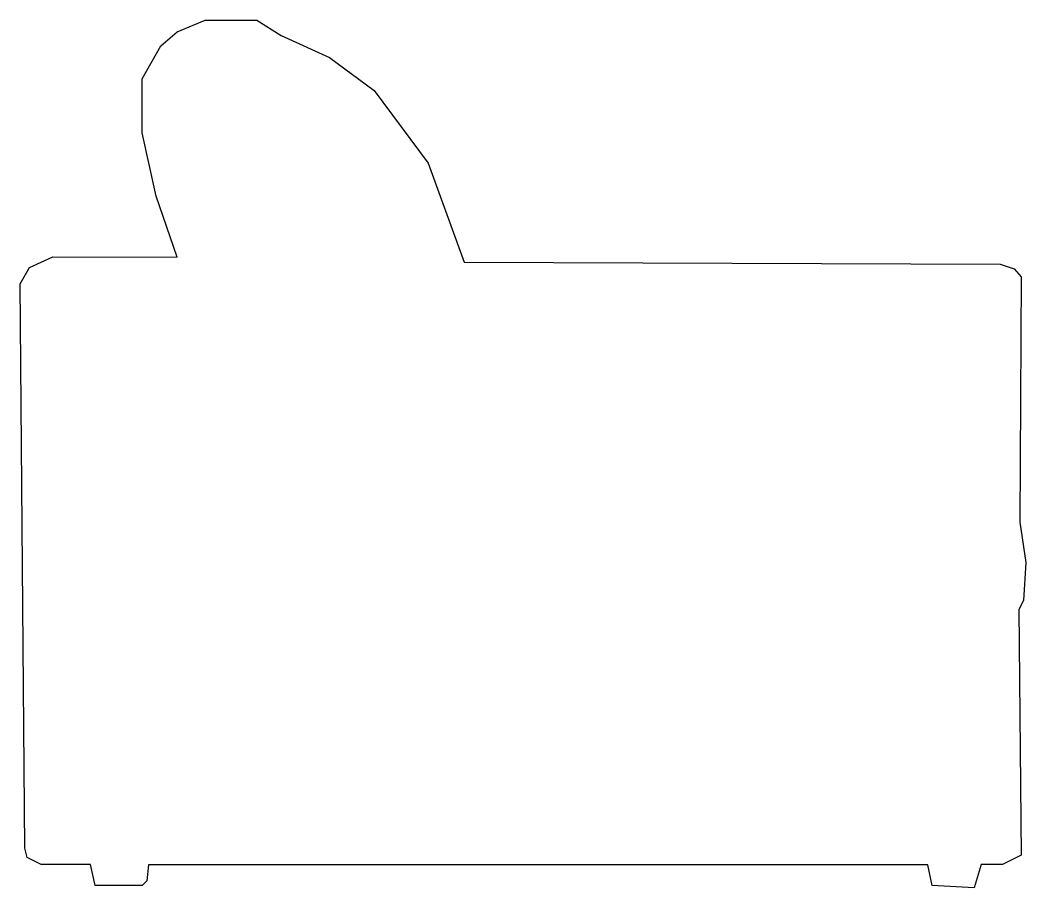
# Model space of a CAD drawing. Header units: millimetres. Extents: x -491 to 491, y 0 to 848.
import ezdxf

# ---------------------------------------------------------------- set-up
doc = ezdxf.new("R2010")
doc.units = ezdxf.units.MM
doc.layers.add('ALMOND-DRAW-PROFILE', color=7, linetype='Continuous', lineweight=25)

msp = doc.modelspace()

# ---------------------------------------------------------------- linework, layer by layer
at = {"layer": 'ALMOND-DRAW-PROFILE'}
msp.add_lwpolyline([(-372.3, 2.29), (-418.13, 2.29), (-422.66, 22.68), (-470.82, 22.91), (-484.57, 29.78), (-486.86, 38.95), (-491.44, 589.96), (-482.28, 606), (-459.37, 616.31), (-337.91, 616.3), (-358.56, 675.88), (-372.3, 737.74), (-372.3, 790.43), (-353.98, 822.51), (-337.94, 836.25), (-310.44, 847.71), (-260.04, 847.71), (-236.34, 832.65), (-189.02, 811.05), (-145.49, 778.98), (-92.79, 707.95), (-57.64, 611.29), (466.24, 609.43), (479.99, 604.85), (486.86, 596.83), (485.42, 357.39), (491.44, 317.89), (489.15, 280.66), (484.57, 271.95), (486.86, 32.08), (468.53, 22.91), (447.89, 22.83), (441.04, 0), (399.8, 2.29), (395.75, 22.57), (-365.99, 22.41), (-367.72, 6.87)], close=True, dxfattribs=at)

doc.saveas('drawing.dxf')
